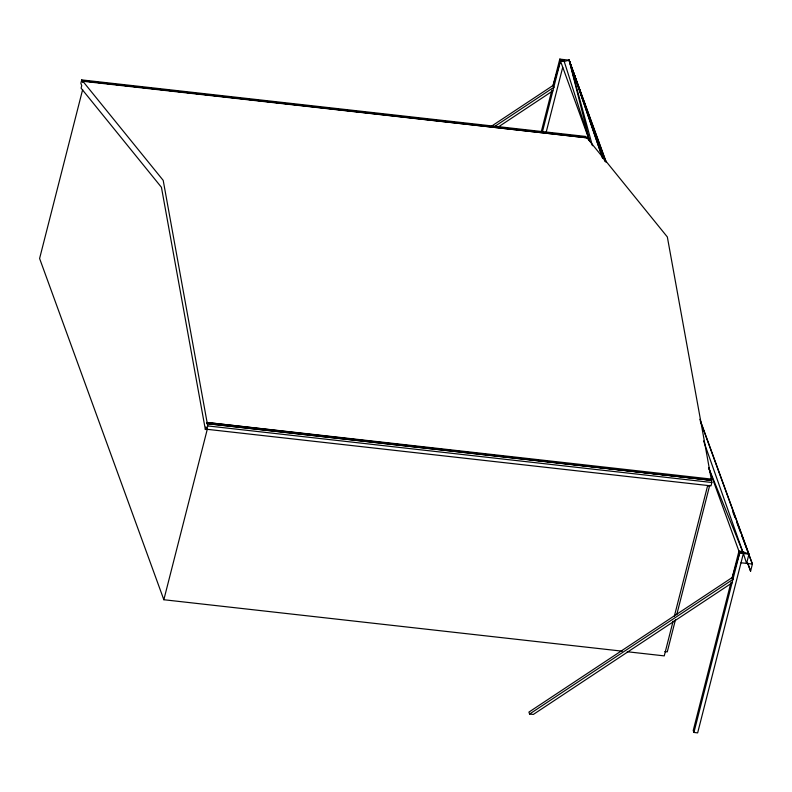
<?xml version="1.0" encoding="UTF-8"?>
<svg xmlns="http://www.w3.org/2000/svg" width="792" height="792" viewBox="0 0 792 792"><rect width="100%" height="100%" fill="white"/><g stroke="black" fill="none" stroke-linecap="round" stroke-linejoin="round"><path stroke-width="1.19" d="M585.862 136.471L81.724 79.903L80.863 83.269L81.734 85.655L81.091 88.179L161.439 187.308L205.336 429.422L207.197 429.64L163.845 599.732L622.324 651.182M82.655 89.585L39.6 258.489L163.845 599.732M205.336 429.422L205.979 426.898L206.851 429.284L710.988 485.862L711.84 482.486L711.236 479.071L207.108 422.502L207.712 425.918L206.851 429.284M541.193 132.066L551.885 90.12M495.248 126.096L553.776 87.348L553.083 85.437L559.786 59.123L569.121 60.172L606.355 162.449M542.5 131.581L560.479 61.033L564.211 61.459L569.121 60.172L604.9 161.489M545.926 133.195L562.686 67.429M673.101 621.146L664.25 655.885L627.244 651.737M674.319 616.354L707.602 485.793L709.474 486.001M675.507 619.532L667.27 651.875L664.854 651.608M676.734 614.74L709.701 485.377M731.046 582.179L693.228 730.551L693.921 732.452L697.653 732.877L743.371 553.509L703.603 440.976M731.937 578.685L738.946 551.183L742.678 551.608L748.975 554.143L746.608 563.409L743.371 553.509L738.946 551.183M693.921 732.452L739.639 553.093L708.592 467.834M747.618 563.043L750.588 571.181L752.4 564.053L700.346 421.096M491.466 126.225L553.083 85.437L560.479 61.033M498.326 126.958L552.885 90.832M732.927 579.407L732.234 577.497L528.917 712.107L529.61 714.018L732.956 579.388L732.263 577.487L739.639 553.093L748.975 554.143L699.88 419.315M732.046 582.892L533.343 714.433L529.61 714.018M553.083 85.437L553.796 87.328M82.447 80.744L586.575 137.313L667.339 236.957L711.463 480.328L207.326 423.75L163.201 180.378L82.447 80.744L586.991 137.828L82.863 81.259L82.596 82.289L81.724 79.903M206.841 423.532L337.174 438.154M339.639 438.431L710.978 480.101M207.712 425.918L711.84 482.486M741.005 562.775L752.4 564.053L741.53 535.095M207.108 422.502L711.463 480.328M589.624 141.075L564.211 61.459L559.786 59.123L589.624 141.075L569.121 60.172L590.891 121.909M742.678 551.608L708.602 467.636M732.838 511.929L735.006 517.721M736.748 522.354L740.659 532.778M605.979 161.905L572.547 70.082L594.079 130.68M563.518 59.548L564.211 61.459M598.217 142.332L600.287 148.163M747.688 563.023L750.588 571.181M595 133.561L597.059 139.382M592.406 145.718L569.121 60.172L602.692 158.242M569.121 60.172L602.682 158.489"/></g></svg>
